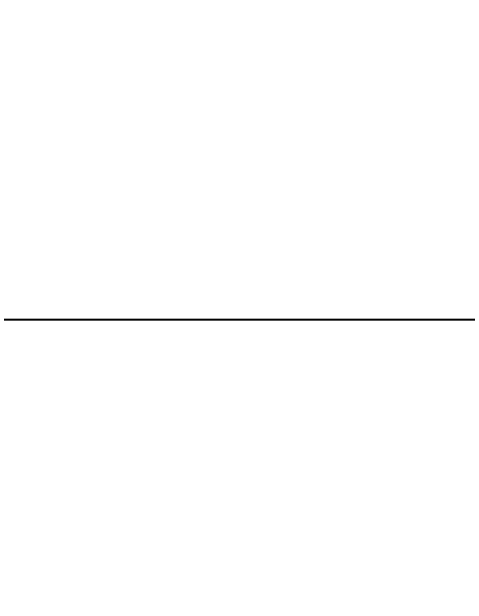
# Model space of a CAD drawing. Header units: millimetres. Extents: x 0 to 1173, y -4 to 841.
# Drawn here: x 660.59 to 679.55, y 311.73 to 336.38 of the extents above; entities that cross this region are included whole.
import ezdxf

# ---------------------------------------------------------------- set-up
doc = ezdxf.new("R2010")
doc.units = ezdxf.units.MM
doc.header["$LTSCALE"] = 65.395
doc.linetypes.add('CENTER', pattern=[0.6, 0.375, -0.075, 0.075, -0.075])
doc.layers.get('0').update_dxf_attribs({"linetype": 'CONTINUOUS'})
for name, color, linetype in [('ALL_DRFT_GEOM', 7, 'CONTINUOUS'), ('DRAFT_DIMS', 7, 'CONTINUOUS'), ('J_900_EXP_DH_BL10', 7, 'CONTINUOUS')]:
    doc.layers.add(name, color=color, linetype=linetype)
doc.styles.get("Standard").update_dxf_attribs({"font": 'txt', "width": 0.8})
doc.dimstyles.new('DIMSTYLE_13', dxfattribs={"dimtxt": 6, "dimasz": 9, "dimexe": 0.5, "dimexo": 0, "dimtad": 1, "dimlfac": 10, "dimzin": 0, "dimdsep": 46, "dimtxsty": 'Standard', "dimblk": '_FILLED', "dimblk1": '_FILLED', "dimblk2": '_FILLED', "dimcen": 0.09, "dimadec": 0, "dimazin": 0, "dimtp": 0.01, "dimtm": 0.01, "dimtfac": 1, "dimtofl": 0, "dimtmove": 0, "dimatfit": 2, "dimldrblk": '_FILLED', "dimfxl": 0, "dimtolj": 1, "dimtzin": 0, "dimarcsym": 0})

# ---------------------------------------------------------------- blocks, each defined once
blk = doc.blocks.new('_FILLED')
at = {"color": 0, "linetype": 'ByBlock'}
blk.add_solid([(0, 0), (-1, 0.1667), (-1, -0.1667)], dxfattribs=at)
blk = doc.blocks.new('*D26')
at = {"layer": 'DRAFT_DIMS', "color": 2, "linetype": 'Continuous'}
blk.add_line((811.266, 192.648), (901.481, 91.138), dxfattribs=at)
at = {"layer": 'DRAFT_DIMS', "color": 2, "linetype": 'Continuous', "xscale": 9, "yscale": 9, "zscale": 9, "rotation": 131.6285086141}
blk.add_blockref('_FILLED', (811.266, 192.648), dxfattribs=at)
blk = doc.blocks.new('*D27')
at = {"layer": 'DRAFT_DIMS', "color": 2, "linetype": 'Continuous'}
blk.add_line((838.312, 198.054), (922.827, 124.081), dxfattribs=at)
at = {"layer": 'DRAFT_DIMS', "color": 2, "linetype": 'Continuous', "xscale": 9, "yscale": 9, "zscale": 9, "rotation": 138.8055039943}
blk.add_blockref('_FILLED', (838.312, 198.054), dxfattribs=at)
blk = doc.blocks.new('J_900_EXP_DH_BL10', base_point=(658.2783, 323.5593))
at = {"layer": 'J_900_EXP_DH_BL10', "color": 7, "linetype": 'CENTER'}
blk.add_line((680.0584, 323.5593), (489.0029, 323.5593), dxfattribs=at)

msp = doc.modelspace()

# ---------------------------------------------------------------- linework, layer by layer
at = {"layer": 'ALL_DRFT_GEOM', "color": 7, "linetype": 'Continuous'}
for radius in [190.5586, 175.1399]:
    msp.add_circle((694.9209, 323.5593), radius, dxfattribs=at)

# ---------------------------------------------------------------- block references
at = {"layer": 'J_900_EXP_DH_BL10'}
msp.add_blockref('J_900_EXP_DH_BL10', (658.2783, 323.5593), dxfattribs=at)

# ---------------------------------------------------------------- dimensions: what is measured, and where the dimension line sits
at = {"layer": 'DRAFT_DIMS', "color": 2, "linetype": 'Continuous'}
for p1, p2, text, picture, middle in [((811.266, 192.6478), (578.5757, 454.4707), '%%c<> \\P(Reachable Space)', '*D26', (848.3954, 153.128)), ((838.3121, 198.0541), (551.5297, 449.0645), '%%c<> \\P(Working Space)', '*D27', (869.6363, 172.6306))]:
    dim = msp.add_diameter_dim_2p(p1=p1, p2=p2, text=text, dimstyle='DIMSTYLE_13', override={"dimpost": '<>'}, dxfattribs=at)
    dim.commit()
    dim.dimension.update_dxf_attribs({"geometry": picture, "text_midpoint": middle, "dimtype": 163})

doc.saveas('drawing.dxf')
